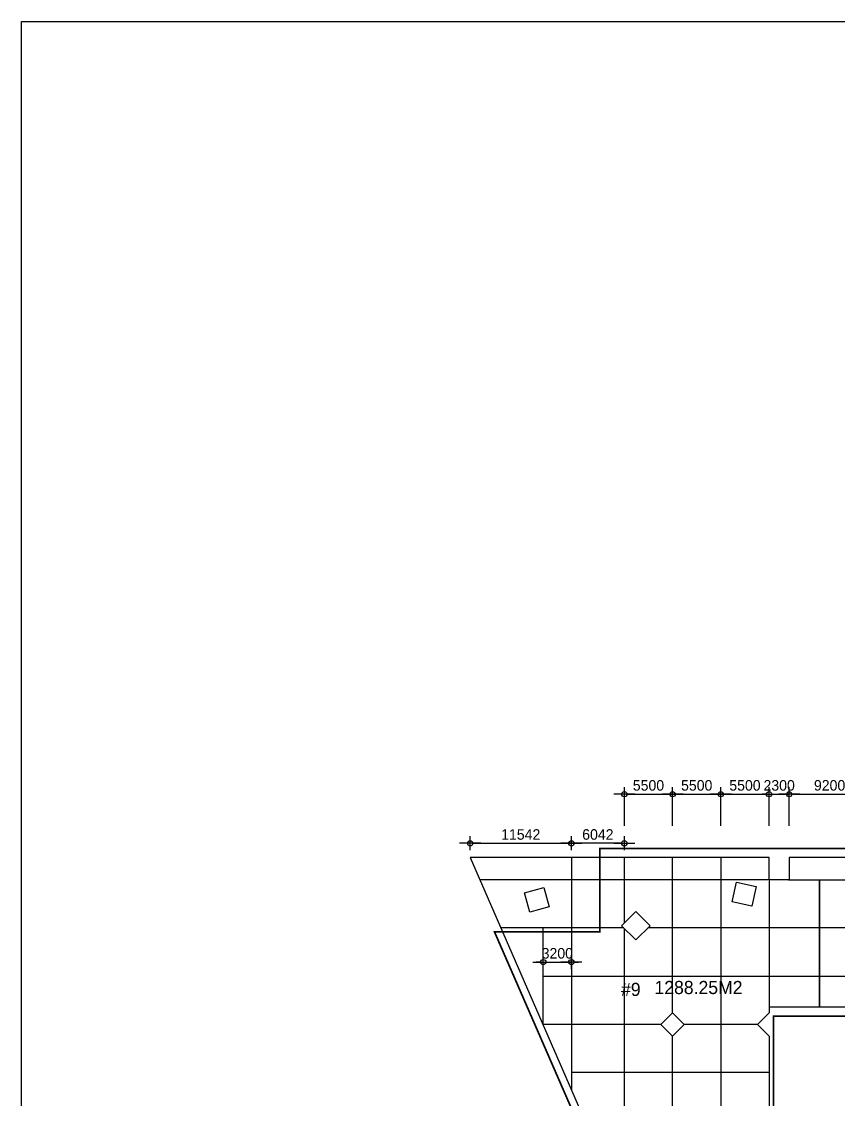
# Model space of a CAD drawing. Header units: millimetres. Extents: x -224470 to 893780, y -1288009 to 197746.
# Drawn here: x 8000 to 101139, y 74833 to 197746 of the extents above; entities that cross this region are included whole.
import ezdxf

# ---------------------------------------------------------------- set-up
doc = ezdxf.new("R2010")
doc.units = ezdxf.units.MM
doc.header["$LTSCALE"] = 1000
doc.header["$MEASUREMENT"] = 0
doc.header["$PDSIZE"] = -10
doc.layers.get('0').update_dxf_attribs({"linetype": 'CONTINUOUS'})
doc.layers.get('Defpoints').update_dxf_attribs({"color": 171, "linetype": 'CONTINUOUS'})
doc.layers.add('NDIM', color=7, linetype='CONTINUOUS')
doc.layers.add('SAW-CUT', color=6, linetype='CONTINUOUS')
doc.styles.add('CGS', font='cgse', dxfattribs={"bigfont": 'cgs'})
doc.styles.add('나눔바른고딕', font='')
doc.styles.get('나눔바른고딕').set_extended_font_data('나눔바른고딕')
doc.dimstyles.new('NDIM 1200', dxfattribs={"dimscale": 500, "dimtxt": 3, "dimasz": 1, "dimexe": 2, "dimexo": 2, "dimgap": 1, "dimtad": 1, "dimdec": 0, "dimdsep": 46, "dimtxsty": 'CGS', "dimblk": 'DOT0', "dimcen": 1, "dimdle": 8, "dimclrd": 2, "dimclre": 2, "dimclrt": 2, "dimadec": 0, "dimazin": 0, "dimtfac": 1, "dimtdec": 0, "dimtix": 1, "dimtmove": 2, "dimatfit": 3, "dimldrblk": 'DOT0', "dimfxl": 1, "dimtolj": 1, "dimtzin": 0, "dimlwd": -1, "dimlwe": -1, "dimarcsym": 0})

# ---------------------------------------------------------------- blocks, each defined once
blk = doc.blocks.new('DOT0')
blk.add_line((-3, 0), (3, 0))
at = {"color": 6}
blk.add_circle((0, 0), 0.75, dxfattribs=at)
blk = doc.blocks.new('*D17')
at = {"layer": 'Defpoints', "color": 0, "ltscale": 0.4, "transparency": 16777216}
for p in [(70688, 90491), (67488, 88891), (70688, 88891)]:
    blk.add_point(p, dxfattribs=at)
at = {"layer": 'NDIM', "ltscale": 0.4, "transparency": 16777216}
for p, q in [((67488, 89691), (67488, 91291)), ((70688, 89691), (70688, 91291)), ((67088, 90491), (66688, 90491)), ((67488, 90491), (70688, 90491)), ((71088, 90491), (71488, 90491))]:
    blk.add_line(p, q, dxfattribs=at)
at = {"layer": 'NDIM', "ltscale": 0.4, "transparency": 16777216, "xscale": 400, "yscale": 400, "zscale": 400}
blk.add_blockref('DOT0', (67488, 90491), dxfattribs=at)
at = {"layer": 'NDIM', "ltscale": 0.4, "transparency": 16777216, "xscale": 400, "yscale": 400, "zscale": 400, "rotation": 180}
blk.add_blockref('DOT0', (70688, 90491), dxfattribs=at)
at = {"layer": 'NDIM', "ltscale": 0.4, "transparency": 16777216, "insert": (69088, 91491), "char_height": 1200, "attachment_point": 5, "style": 'CGS'}
blk.add_mtext('\\A1;3200', dxfattribs=at)
blk = doc.blocks.new('*D301')
at = {"layer": 'Defpoints', "color": 0, "ltscale": 0.4, "transparency": 16777216}
for p in [(82230, 109641), (76730, 105241), (82230, 105241)]:
    blk.add_point(p, dxfattribs=at)
at = {"layer": 'NDIM', "ltscale": 0.4, "transparency": 16777216}
for p, q in [((76730, 106041), (76730, 110441)), ((77130, 109641), (81830, 109641)), ((82230, 106041), (82230, 110441))]:
    blk.add_line(p, q, dxfattribs=at)
at = {"layer": 'NDIM', "ltscale": 0.4, "transparency": 16777216, "xscale": 400, "yscale": 400, "zscale": 400, "rotation": 180}
blk.add_blockref('DOT0', (76730, 109641), dxfattribs=at)
at = {"layer": 'NDIM', "ltscale": 0.4, "transparency": 16777216, "xscale": 400, "yscale": 400, "zscale": 400}
blk.add_blockref('DOT0', (82230, 109641), dxfattribs=at)
at = {"layer": 'NDIM', "ltscale": 0.4, "transparency": 16777216, "insert": (79480, 110641), "char_height": 1200, "attachment_point": 5, "style": 'CGS'}
blk.add_mtext('\\A1;5500', dxfattribs=at)
blk = doc.blocks.new('*D302')
at = {"layer": 'Defpoints', "color": 0, "ltscale": 0.4, "transparency": 16777216}
for p in [(70688, 104041), (59147, 102441), (70688, 102441)]:
    blk.add_point(p, dxfattribs=at)
at = {"layer": 'NDIM', "ltscale": 0.4, "transparency": 16777216}
for p, q in [((59147, 103241), (59147, 104841)), ((70688, 103241), (70688, 104841)), ((59547, 104041), (70288, 104041))]:
    blk.add_line(p, q, dxfattribs=at)
at = {"layer": 'NDIM', "ltscale": 0.4, "transparency": 16777216, "xscale": 400, "yscale": 400, "zscale": 400, "rotation": 180}
blk.add_blockref('DOT0', (59147, 104041), dxfattribs=at)
at = {"layer": 'NDIM', "ltscale": 0.4, "transparency": 16777216, "xscale": 400, "yscale": 400, "zscale": 400}
blk.add_blockref('DOT0', (70688, 104041), dxfattribs=at)
at = {"layer": 'NDIM', "ltscale": 0.4, "transparency": 16777216, "insert": (64918, 105041), "char_height": 1200, "attachment_point": 5, "style": 'CGS'}
blk.add_mtext('\\A1;11542', dxfattribs=at)
blk = doc.blocks.new('*D303')
at = {"layer": 'Defpoints', "color": 0, "ltscale": 0.4, "transparency": 16777216}
for p in [(70688, 104041), (70688, 102441), (76730, 102441)]:
    blk.add_point(p, dxfattribs=at)
at = {"layer": 'NDIM', "ltscale": 0.4, "transparency": 16777216}
for p, q in [((70688, 103241), (70688, 104841)), ((76730, 103241), (76730, 104841)), ((76330, 104041), (71088, 104041))]:
    blk.add_line(p, q, dxfattribs=at)
at = {"layer": 'NDIM', "ltscale": 0.4, "transparency": 16777216, "xscale": 400, "yscale": 400, "zscale": 400, "rotation": 180.0000000000006}
blk.add_blockref('DOT0', (70688, 104041), dxfattribs=at)
at = {"layer": 'NDIM', "ltscale": 0.4, "transparency": 16777216, "xscale": 400, "yscale": 400, "zscale": 400}
blk.add_blockref('DOT0', (76730, 104041), dxfattribs=at)
at = {"layer": 'NDIM', "ltscale": 0.4, "transparency": 16777216, "insert": (73709, 105041), "char_height": 1200, "attachment_point": 5, "style": 'CGS'}
blk.add_mtext('\\A1;6042', dxfattribs=at)
blk = doc.blocks.new('*D304')
at = {"layer": 'Defpoints', "color": 0, "ltscale": 0.4, "transparency": 16777216}
for p in [(87730, 109641), (82230, 105241), (87730, 105241)]:
    blk.add_point(p, dxfattribs=at)
at = {"layer": 'NDIM', "ltscale": 0.4, "transparency": 16777216}
for p, q in [((82230, 106041), (82230, 110441)), ((82630, 109641), (87330, 109641)), ((87730, 106041), (87730, 110441))]:
    blk.add_line(p, q, dxfattribs=at)
at = {"layer": 'NDIM', "ltscale": 0.4, "transparency": 16777216, "xscale": 400, "yscale": 400, "zscale": 400, "rotation": 180}
blk.add_blockref('DOT0', (82230, 109641), dxfattribs=at)
at = {"layer": 'NDIM', "ltscale": 0.4, "transparency": 16777216, "xscale": 400, "yscale": 400, "zscale": 400}
blk.add_blockref('DOT0', (87730, 109641), dxfattribs=at)
at = {"layer": 'NDIM', "ltscale": 0.4, "transparency": 16777216, "insert": (84980, 110641), "char_height": 1200, "attachment_point": 5, "style": 'CGS'}
blk.add_mtext('\\A1;5500', dxfattribs=at)
blk = doc.blocks.new('*D305')
at = {"layer": 'Defpoints', "color": 0, "ltscale": 0.4, "transparency": 16777216}
for p in [(93230, 109641), (87730, 105241), (93230, 105241)]:
    blk.add_point(p, dxfattribs=at)
at = {"layer": 'NDIM', "ltscale": 0.4, "transparency": 16777216}
for p, q in [((87730, 106041), (87730, 110441)), ((88130, 109641), (92830, 109641)), ((93230, 106041), (93230, 110441))]:
    blk.add_line(p, q, dxfattribs=at)
at = {"layer": 'NDIM', "ltscale": 0.4, "transparency": 16777216, "xscale": 400, "yscale": 400, "zscale": 400, "rotation": 180}
blk.add_blockref('DOT0', (87730, 109641), dxfattribs=at)
at = {"layer": 'NDIM', "ltscale": 0.4, "transparency": 16777216, "xscale": 400, "yscale": 400, "zscale": 400}
blk.add_blockref('DOT0', (93230, 109641), dxfattribs=at)
at = {"layer": 'NDIM', "ltscale": 0.4, "transparency": 16777216, "insert": (90480, 110641), "char_height": 1200, "attachment_point": 5, "style": 'CGS'}
blk.add_mtext('\\A1;5500', dxfattribs=at)
blk = doc.blocks.new('*D306')
at = {"layer": 'Defpoints', "color": 0, "ltscale": 0.4, "transparency": 16777216}
for p in [(95530, 109641), (93230, 105241), (95530, 105241)]:
    blk.add_point(p, dxfattribs=at)
at = {"layer": 'NDIM', "ltscale": 0.4, "transparency": 16777216}
for p, q in [((92830, 109641), (92430, 109641)), ((93230, 106041), (93230, 110441)), ((93230, 109641), (95530, 109641)), ((95530, 106041), (95530, 110441)), ((95930, 109641), (96330, 109641))]:
    blk.add_line(p, q, dxfattribs=at)
at = {"layer": 'NDIM', "ltscale": 0.4, "transparency": 16777216, "xscale": 400, "yscale": 400, "zscale": 400}
blk.add_blockref('DOT0', (93230, 109641), dxfattribs=at)
at = {"layer": 'NDIM', "ltscale": 0.4, "transparency": 16777216, "xscale": 400, "yscale": 400, "zscale": 400, "rotation": 180}
blk.add_blockref('DOT0', (95530, 109641), dxfattribs=at)
at = {"layer": 'NDIM', "ltscale": 0.4, "transparency": 16777216, "insert": (94380, 110641), "char_height": 1200, "attachment_point": 5, "style": 'CGS'}
blk.add_mtext('\\A1;2300', dxfattribs=at)
blk = doc.blocks.new('*D307')
at = {"layer": 'Defpoints', "color": 0, "ltscale": 0.4, "transparency": 16777216}
for p in [(104730, 109641), (95530, 105241), (104730, 105241)]:
    blk.add_point(p, dxfattribs=at)
at = {"layer": 'NDIM', "ltscale": 0.4, "transparency": 16777216}
for p, q in [((95530, 106041), (95530, 110441)), ((95930, 109641), (104330, 109641)), ((104730, 106041), (104730, 110441))]:
    blk.add_line(p, q, dxfattribs=at)
at = {"layer": 'NDIM', "ltscale": 0.4, "transparency": 16777216, "xscale": 400, "yscale": 400, "zscale": 400, "rotation": 180}
blk.add_blockref('DOT0', (95530, 109641), dxfattribs=at)
at = {"layer": 'NDIM', "ltscale": 0.4, "transparency": 16777216, "xscale": 400, "yscale": 400, "zscale": 400}
blk.add_blockref('DOT0', (104730, 109641), dxfattribs=at)
at = {"layer": 'NDIM', "ltscale": 0.4, "transparency": 16777216, "insert": (100130, 110641), "char_height": 1200, "attachment_point": 5, "style": 'CGS'}
blk.add_mtext('\\A1;9200', dxfattribs=at)

msp = doc.modelspace()

# ---------------------------------------------------------------- linework, layer by layer
at = {"color": 3, "ltscale": 10000, "const_width": 200}
msp.add_lwpolyline([(105330.1, 93640.5), (105330.1, 94890.5), (103930.1, 94890.5), (103930.1, 103440.7), (73930.1, 103440.7), (73930.1, 93940.7), (61923.1, 93940.7), (78328.3, 56290.5), (93730.1, 56290.5), (93730.1, 84340.5), (105330.1, 84340.5), (105330.1, 84390.5), (105530.1, 84390.5), (105530.1, 93640.5)], close=True, dxfattribs=at)
at = {"layer": 'Defpoints', "ltscale": 10000}
msp.add_lwpolyline([(292000, 36778.1), (8000, 36778.1), (8000, 197745.9), (292000, 197745.9)], close=True, dxfattribs=at)
at = {"layer": 'SAW-CUT', "ltscale": 10000}
for p, q in [((70688.4, 102440.7), (70688.4, 75952.2)), ((76730.1, 94964.8), (76730.1, 102440.7)), ((82230.1, 84714.8), (82230.1, 102440.7)), ((87730.1, 102440.7), (87730.1, 56140.5)), ((93145, 99890.5), (60257.8, 99890.5)), ((93230.1, 99890.5), (93230.1, 85340.5)), ((95442.1, 99890.5), (104730.1, 99890.5)), ((98980.1, 85340.5), (98980.1, 99890.5)), ((98980.1, 99890.5), (98980.1, 85340.5)), ((76655.8, 94390.5), (62654.3, 94390.5)), ((67488.4, 83390.5), (67488.4, 94390.5)), ((76730.1, 62707.9), (76730.1, 94316.3)), ((103055.8, 94390.5), (79404.4, 94390.5)), ((98980.1, 89285.8), (98980.1, 91254.2)), ((67488.4, 88890.5), (278930.1, 88890.5)), ((80905.8, 83390.5), (67447.3, 83390.5)), ((91905.8, 83390.5), (83554.4, 83390.5)), ((82230.1, 73714.8), (82230.1, 82066.3)), ((93230.1, 77890.5), (70688.4, 77890.5))]:
    msp.add_line(p, q, dxfattribs=at)
for points in [[(106530.1, 102440.7), (95530.1, 102440.7), (95530.1, 99890.5), (93230.1, 99890.5), (93230.1, 102440.7), (59146.7, 102440.7), (78928.7, 57040.5), (84180.1, 57040.5), (84180.1, 56140.5), (92405.8, 56140.5), (93230.1, 56964.8)], [(106530.1, 83390.5), (106530.1, 85340.5), (93230.1, 85340.5), (93230.1, 84714.8)], [(93230.1, 82066.3), (91905.8, 83390.5), (93230.1, 84714.8)], [(93230.1, 82066.3), (93230.1, 73714.8)]]:
    msp.add_lwpolyline(points, dxfattribs=at)
for points in [[(89510.9, 99609.1), (91753.5, 99111.9), (91256.3, 96869.3), (89013.7, 97366.5)], [(65331.1, 98395.5), (67543.3, 99014), (68161.8, 96801.7), (65949.5, 96183.3)], [(78030.1, 93016.3), (79654.4, 94640.5), (78030.1, 96264.8), (76405.8, 94640.5)], [(82230.1, 84714.8), (80905.8, 83390.5), (82230.1, 82066.3), (83554.4, 83390.5)]]:
    msp.add_lwpolyline(points, close=True, dxfattribs=at)

# ---------------------------------------------------------------- texts
at = {"ltscale": 10000, "style": '나눔바른고딕'}
msp.add_text('#9', height=1500, dxfattribs=at).set_placement((76351, 86632.3))
at = {"color": 3, "ltscale": 10000, "style": '나눔바른고딕'}
msp.add_text('1288.25M2 ', height=1500, dxfattribs=at).set_placement((80165.9, 86848.9))

# ---------------------------------------------------------------- dimensions: what is measured, and where the dimension line sits
at = {"layer": 'NDIM', "ltscale": 0.4}
for base, p1, p2, picture, middle in [((82230.1, 109640.7), (76730.1, 105240.7), (82230.1, 105240.7), '*D301', (79480.1, 110640.7)), ((87730.1, 109640.7), (82230.1, 105240.7), (87730.1, 105240.7), '*D304', (84980.1, 110640.7)), ((93230.1, 109640.7), (87730.1, 105240.7), (93230.1, 105240.7), '*D305', (90480.1, 110640.7)), ((95530.1, 109640.7), (93230.1, 105240.7), (95530.1, 105240.7), '*D306', (94380.1, 110640.7)), ((104730.1, 109640.7), (95530.1, 105240.7), (104730.1, 105240.7), '*D307', (100130.1, 110640.7)), ((70688.4, 104040.7), (59146.7, 102440.7), (70688.4, 102440.7), '*D302', (64917.5, 105040.7)), ((70688.4, 90490.5), (67488.4, 88890.5), (70688.4, 88890.5), '*D17', (69088.4, 91490.5))]:
    dim = msp.add_linear_dim(base=base, p1=p1, p2=p2, dimstyle='NDIM 1200', override={"dimscale": 400, "dimclrd": 256, "dimclre": 256, "dimclrt": 256}, dxfattribs=at)
    dim.commit()
    dim.dimension.update_dxf_attribs({"geometry": picture, "text_midpoint": middle})
dim = msp.add_linear_dim(base=(70688.4, 104040.7), p1=(76730.1, 102440.7), p2=(70688.4, 102440.7), angle=180, dimstyle='NDIM 1200', override={"dimscale": 400, "dimclrd": 256, "dimclre": 256, "dimclrt": 256}, dxfattribs=at)
dim.commit()
dim.dimension.update_dxf_attribs({"geometry": '*D303', "text_midpoint": (73709.2, 105040.7)})

doc.saveas('drawing.dxf')
